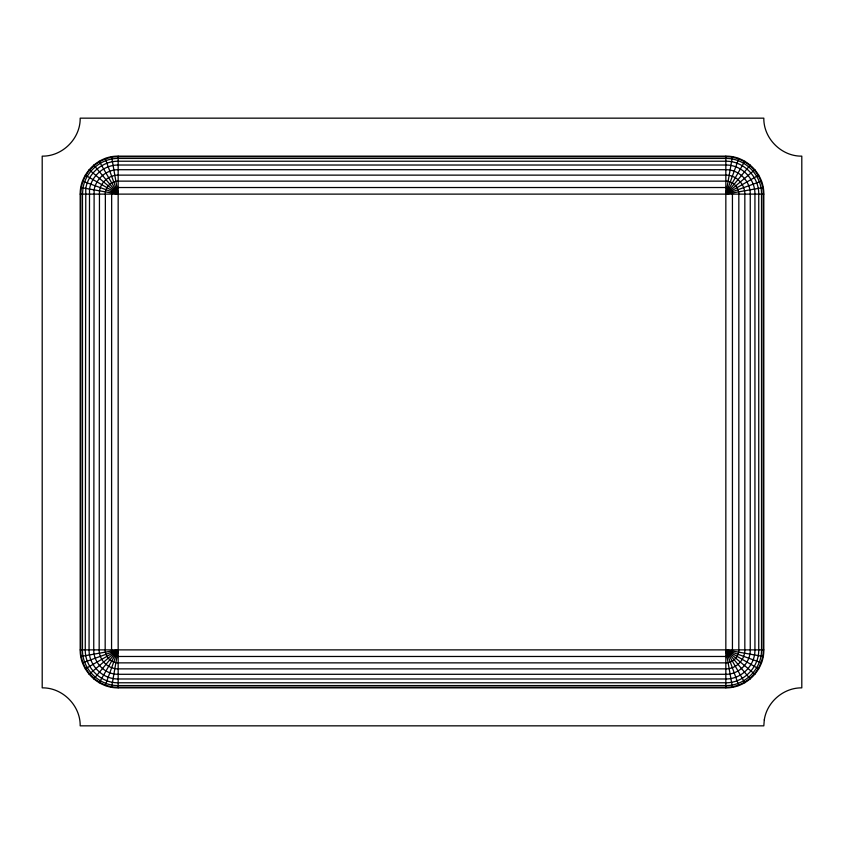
<?xml version="1.0" encoding="UTF-8"?>
<svg xmlns="http://www.w3.org/2000/svg" width="844" height="844" viewBox="0 0 844 844"><rect width="100%" height="100%" fill="white"/><g stroke="black" fill="none" stroke-linecap="round" stroke-linejoin="round"><path stroke-width="1.27" d="M80.18 194.12C79.832 173.811 97.851 155.792 118.16 156.14L725.84 156.14C746.149 155.792 764.168 173.811 763.82 194.12L763.82 649.88C764.168 670.189 746.149 688.208 725.84 687.86L118.16 687.86C97.851 688.208 79.832 670.189 80.18 649.88L80.18 194.12L763.82 194.12M111.566 687.28L118.16 649.88L80.76 656.474M732.434 156.72L725.84 194.12L763.24 187.526M105.173 685.571L118.16 649.88L82.469 662.867M738.827 158.429L725.84 194.12L761.531 181.133M99.17 682.775L118.16 649.88L85.265 668.87M744.83 161.225L725.84 194.12L758.735 175.13M93.747 678.977L118.16 649.88L89.063 674.293M750.253 165.023L725.84 194.12L754.937 169.707M80.18 649.88L763.82 649.88M80.76 187.526L118.16 194.12L111.566 156.72M763.24 656.474L725.84 649.88L732.434 687.28M82.469 181.133L118.16 194.12L105.173 158.429M761.531 662.867L725.84 649.88L738.827 685.571M85.265 175.13L118.16 194.12L99.17 161.225M758.735 668.87L725.84 649.88L744.83 682.775M754.937 674.293L725.84 649.88L750.253 678.977M89.063 169.707L118.16 194.12L93.747 165.023M725.84 156.14L725.84 687.86M118.16 156.14L118.16 687.86M764.284 719.9L763.82 725.84L80.18 725.84C80.528 705.531 62.509 687.512 42.2 687.86L42.2 156.14C62.509 156.488 80.528 138.469 80.18 118.16L763.82 118.16C763.472 138.469 781.491 156.488 801.8 156.14L801.8 687.86C783.643 687.628 766.901 701.934 764.284 719.9M81.33 187.621L80.76 194.12L80.76 649.88C80.412 669.883 98.157 687.628 118.16 687.28L725.84 687.28C745.843 687.628 763.588 669.883 763.24 649.88L763.24 194.12C763.588 174.117 745.843 156.372 725.84 156.72L118.16 156.72C100.51 156.541 84.21 170.214 81.33 187.621M83.018 187.927L82.469 194.12L82.469 649.88C82.142 668.965 99.075 685.898 118.16 685.571L725.84 685.571C744.925 685.898 761.858 668.965 761.531 649.88L761.531 194.12C761.858 175.035 744.925 158.102 725.84 158.429L118.16 158.429C101.312 158.261 85.771 171.3 83.018 187.927M85.771 188.412L85.265 649.88C84.97 667.467 100.573 683.07 118.16 682.775L725.84 682.775C743.427 683.07 759.03 667.467 758.735 649.88L758.735 194.12C759.03 176.533 743.427 160.93 725.84 161.225L118.16 161.225C102.641 161.067 88.303 173.094 85.771 188.412M89.506 189.067L89.063 649.88C88.799 665.431 102.609 679.241 118.16 678.977L725.84 678.977C741.391 679.241 755.201 665.431 754.937 649.88L754.937 194.12C755.201 178.569 741.391 164.759 725.84 165.023L118.16 165.023C104.424 164.886 91.753 175.52 89.506 189.067M94.117 189.879L93.747 649.88C93.526 662.93 105.11 674.514 118.16 674.293L725.84 674.293C738.89 674.514 750.474 662.93 750.253 649.88L750.253 194.12C750.474 181.07 738.89 169.486 725.84 169.707L118.16 169.707C106.639 169.591 96.005 178.517 94.117 189.879M99.455 190.818L99.17 649.88C98.991 660.029 108.011 669.049 118.16 668.87L725.84 668.87C735.989 669.049 745.009 660.029 744.83 649.88L744.83 194.12C745.009 183.971 735.989 174.951 725.84 175.13L118.16 175.13C109.192 175.035 100.921 181.977 99.455 190.818M105.363 191.862L105.173 649.88C105.046 656.822 111.218 662.994 118.16 662.867L725.84 662.867C732.782 662.994 738.954 656.822 738.827 649.88L738.827 194.12C738.954 187.178 732.782 181.006 725.84 181.133L118.16 181.133C112.03 181.07 106.365 185.817 105.363 191.862M111.661 192.97L111.566 649.88C111.503 653.404 114.636 656.537 118.16 656.474L725.84 656.474C729.364 656.537 732.497 653.404 732.434 649.88L732.434 194.12C732.497 190.596 729.364 187.463 725.84 187.526L118.16 187.526L113.919 189.067L111.661 192.97"/></g></svg>
